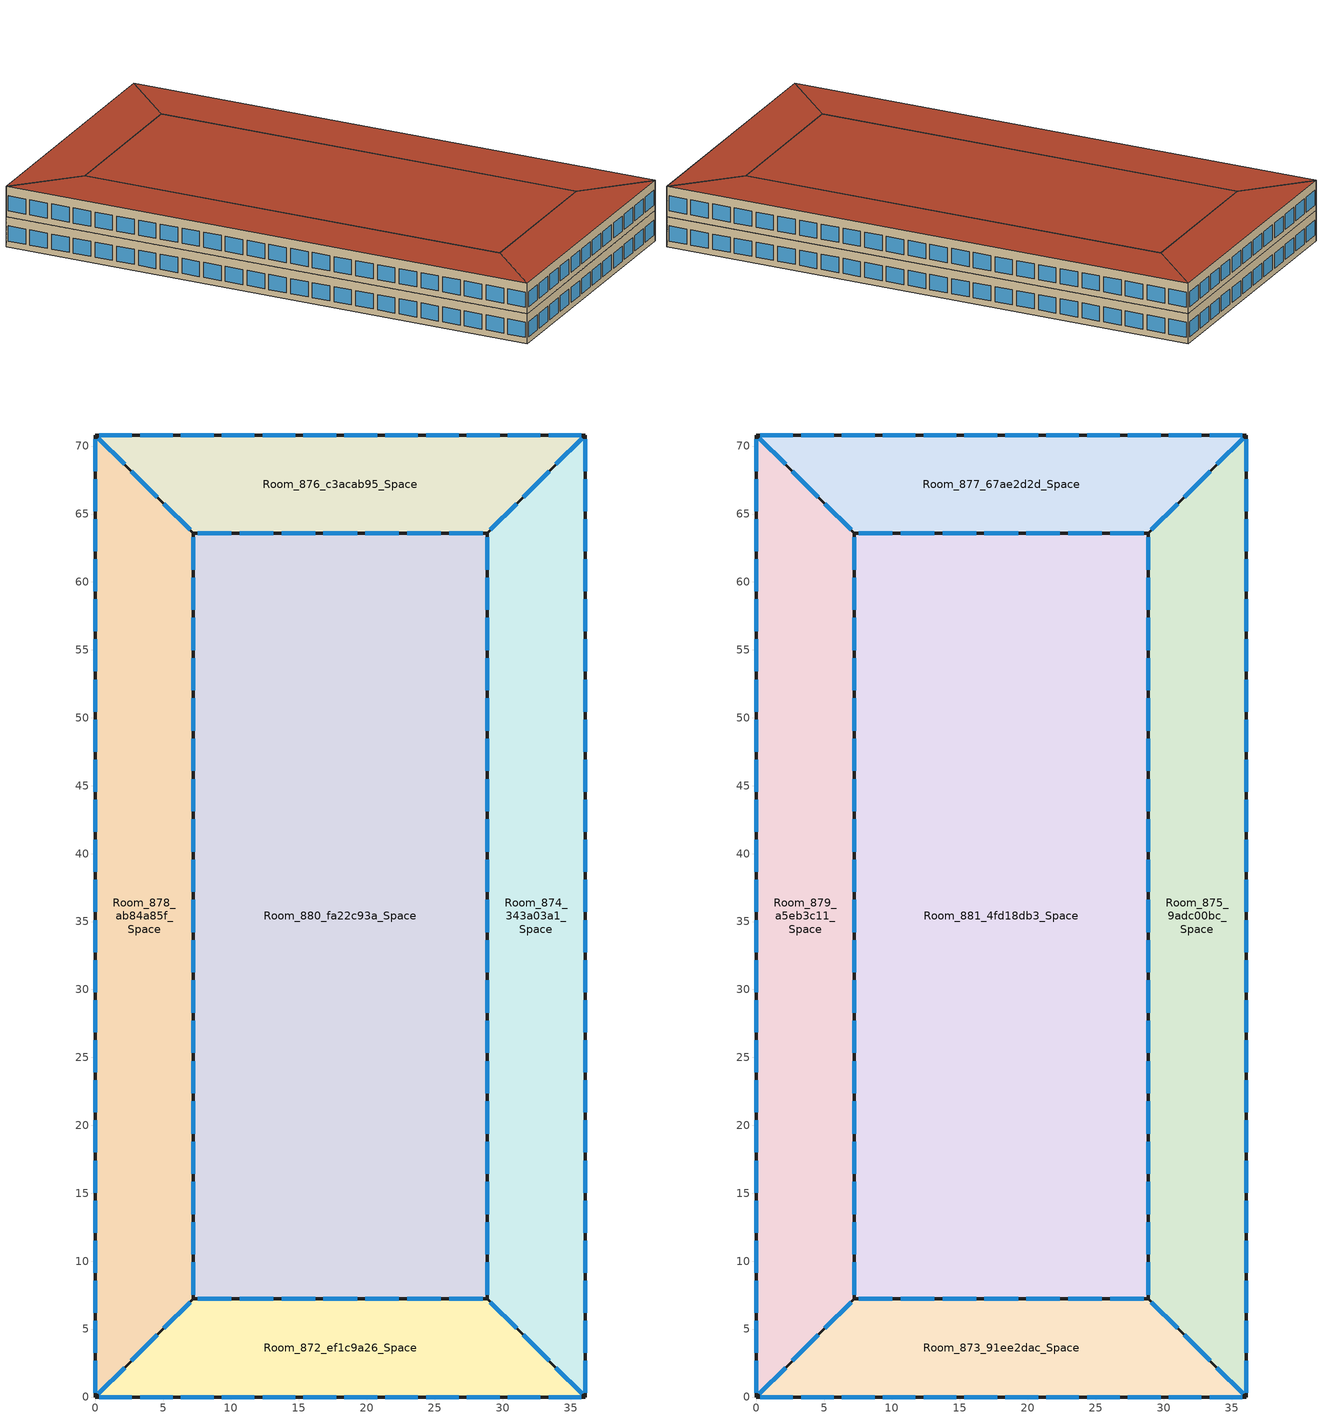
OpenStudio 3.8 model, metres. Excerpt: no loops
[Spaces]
Room_872_ef1c9a26_Space
 floor ground: 28.85,7.23 36.09,0 0,0 7.23,7.23 z0
 wall outside: 28.85,7.23 7.23,7.23 0,0 36.09,0 28.85,7.23 z0:4
 window: 28.54,7.23 26.07,7.23 / 25.46,7.23 22.98,7.23 / 22.37,7.23 19.9,7.23 / 19.28,7.23 16.81,7.23 / 16.19,7.23 13.72,7.23 / 13.1,7.23 10.63,7.23 / 10.01,7.23 7.54,7.23 / 6.99,6.99 5.06,5.06 / 4.58,4.58 2.65,2.65 / 2.17,2.17 0.24,0.24 / 35.84,0.24 33.92,2.17 / 33.43,2.65 31.5,4.58 / 31.02,5.06 29.09,6.99 / 0.3,0 2.71,0 / 3.31,0 5.71,0 / 6.31,0 8.72,0 / 9.32,0 11.73,0 / 12.33,0 14.73,0 / 15.34,0 17.74,0 / 18.34,0 20.75,0 / 21.35,0 23.76,0 / 24.36,0 26.76,0 / 27.36,0 29.77,0 / 30.37,0 32.78,0 / 33.38,0 35.78,0 z0.8:2.8
 roof outside: 0,0 36.09,0 28.85,7.23 7.23,7.23 z4
Room_874_343a03a1_Space
 floor ground: 36.09,70.82 36.09,0 28.85,7.23 28.85,63.58 z0
 wall outside: 28.85,7.23 36.09,0 36.09,70.82 28.85,63.58 28.85,7.23 z0:4
 window: 29.09,6.99 31.02,5.06 / 31.5,4.58 33.43,2.65 / 33.92,2.17 35.84,0.24 / 28.85,63.29 28.85,60.91 / 28.85,60.32 28.85,57.95 / 28.85,57.36 28.85,54.98 / 28.85,54.39 28.85,52.02 / 28.85,51.42 28.85,49.05 / 28.85,48.46 28.85,46.09 / 28.85,45.49 28.85,43.12 / 28.85,42.53 28.85,40.15 / 28.85,39.56 28.85,37.19 / 28.85,36.59 28.85,34.22 / 28.85,33.63 28.85,31.26 / 28.85,30.66 28.85,28.29 / 28.85,27.7 28.85,25.32 / 28.85,24.73 28.85,22.36 / 28.85,21.77 28.85,19.39 / 28.85,18.8 28.85,16.43 / 28.85,15.83 28.85,13.46 / 28.85,12.87 28.85,10.49 / 28.85,9.9 28.85,7.53 / 35.84,70.58 33.92,68.65 / 33.43,68.16 31.5,66.24 / 31.02,65.75 29.09,63.83 / 36.09,0.3 36.09,2.66 / 36.09,3.25 36.09,5.61 / 36.09,6.2 36.09,8.56 / 36.09,9.15 36.09,11.51 / 36.09,12.1 36.09,14.46 / 36.09,15.05 36.09,17.41 / 36.09,18 36.09,20.36 / 36.09,20.95 36.09,23.31 / 36.09,23.9 36.09,26.26 / 36.09,26.85 36.09,29.21 / 36.09,29.8 36.09,32.16 / 36.09,32.75 36.09,35.11 / 36.09,35.7 36.09,38.06 / 36.09,38.65 36.09,41.01 / 36.09,41.6 36.09,43.97 / 36.09,44.56 36.09,46.92 / 36.09,47.51 36.09,49.87 / 36.09,50.46 36.09,52.82 / 36.09,53.41 36.09,55.77 / 36.09,56.36 36.09,58.72 / 36.09,59.31 36.09,61.67 / 36.09,62.26 36.09,64.62 / 36.09,65.21 36.09,67.57 / 36.09,68.16 36.09,70.52 z0.8:2.8
 roof outside: 28.85,63.58 28.85,7.23 36.09,0 36.09,70.82 z4
Room_876_c3acab95_Space
 floor ground: 36.09,70.82 28.85,63.58 7.23,63.58 0,70.82 z0
 wall outside: 28.85,63.58 36.09,70.82 0,70.82 7.23,63.58 28.85,63.58 z0:4
 window: 29.09,63.83 31.02,65.75 / 31.5,66.24 33.43,68.16 / 33.92,68.65 35.84,70.58 / 7.54,63.58 10.01,63.58 / 10.63,63.58 13.1,63.58 / 13.72,63.58 16.19,63.58 / 16.81,63.58 19.28,63.58 / 19.9,63.58 22.37,63.58 / 22.98,63.58 25.46,63.58 / 26.07,63.58 28.54,63.58 / 0.24,70.58 2.17,68.65 / 2.65,68.16 4.58,66.24 / 5.06,65.75 6.99,63.83 / 35.78,70.82 33.38,70.82 / 32.78,70.82 30.37,70.82 / 29.77,70.82 27.36,70.82 / 26.76,70.82 24.36,70.82 / 23.76,70.82 21.35,70.82 / 20.75,70.82 18.34,70.82 / 17.74,70.82 15.34,70.82 / 14.73,70.82 12.33,70.82 / 11.73,70.82 9.32,70.82 / 8.72,70.82 6.31,70.82 / 5.71,70.82 3.31,70.82 / 2.71,70.82 0.3,70.82 z0.8:2.8
 roof outside: 0,70.82 7.23,63.58 28.85,63.58 36.09,70.82 z4
Room_878_ab84a85f_Space
 floor ground: 0,70.82 7.23,63.58 7.23,7.23 0,0 z0
 wall outside: 7.23,63.58 0,70.82 0,0 7.23,7.23 7.23,63.58 z0:4
 window: 6.99,63.83 5.06,65.75 / 4.58,66.24 2.65,68.16 / 2.17,68.65 0.24,70.58 / 0.24,0.24 2.17,2.17 / 2.65,2.65 4.58,4.58 / 5.06,5.06 6.99,6.99 / 7.23,7.53 7.23,9.9 / 7.23,10.49 7.23,12.87 / 7.23,13.46 7.23,15.83 / 7.23,16.43 7.23,18.8 / 7.23,19.39 7.23,21.77 / 7.23,22.36 7.23,24.73 / 7.23,25.32 7.23,27.7 / 7.23,28.29 7.23,30.66 / 7.23,31.26 7.23,33.63 / 7.23,34.22 7.23,36.59 / 7.23,37.19 7.23,39.56 / 7.23,40.15 7.23,42.53 / 7.23,43.12 7.23,45.49 / 7.23,46.09 7.23,48.46 / 7.23,49.05 7.23,51.42 / 7.23,52.02 7.23,54.39 / 7.23,54.98 7.23,57.36 / 7.23,57.95 7.23,60.32 / 7.23,60.91 7.23,63.29 / 0,70.52 0,68.16 / 0,67.57 0,65.21 / 0,64.62 0,62.26 / 0,61.67 0,59.31 / 0,58.72 0,56.36 / 0,55.77 0,53.41 / 0,52.82 0,50.46 / 0,49.87 0,47.51 / 0,46.92 0,44.56 / 0,43.97 0,41.6 / 0,41.01 0,38.65 / 0,38.06 0,35.7 / 0,35.11 0,32.75 / 0,32.16 0,29.8 / 0,29.21 0,26.85 / 0,26.26 0,23.9 / 0,23.31 0,20.95 / 0,20.36 0,18 / 0,17.41 0,15.05 / 0,14.46 0,12.1 / 0,11.51 0,9.15 / 0,8.56 0,6.2 / 0,5.61 0,3.25 / 0,2.66 0,0.3 z0.8:2.8
 roof outside: 0,70.82 0,0 7.23,7.23 7.23,63.58 z4
Room_880_fa22c93a_Space
 floor ground: 28.85,63.58 28.85,7.23 7.23,7.23 7.23,63.58 z0
 wall outside: 7.23,63.58 7.23,7.23 28.85,7.23 28.85,63.58 7.23,63.58 z0:4
 window: 7.23,63.29 7.23,60.91 / 7.23,60.32 7.23,57.95 / 7.23,57.36 7.23,54.98 / 7.23,54.39 7.23,52.02 / 7.23,51.42 7.23,49.05 / 7.23,48.46 7.23,46.09 / 7.23,45.49 7.23,43.12 / 7.23,42.53 7.23,40.15 / 7.23,39.56 7.23,37.19 / 7.23,36.59 7.23,34.22 / 7.23,33.63 7.23,31.26 / 7.23,30.66 7.23,28.29 / 7.23,27.7 7.23,25.32 / 7.23,24.73 7.23,22.36 / 7.23,21.77 7.23,19.39 / 7.23,18.8 7.23,16.43 / 7.23,15.83 7.23,13.46 / 7.23,12.87 7.23,10.49 / 7.23,9.9 7.23,7.53 / 28.54,63.58 26.07,63.58 / 25.46,63.58 22.98,63.58 / 22.37,63.58 19.9,63.58 / 19.28,63.58 16.81,63.58 / 16.19,63.58 13.72,63.58 / 13.1,63.58 10.63,63.58 / 10.01,63.58 7.54,63.58 / 28.85,7.53 28.85,9.9 / 28.85,10.49 28.85,12.87 / 28.85,13.46 28.85,15.83 / 28.85,16.43 28.85,18.8 / 28.85,19.39 28.85,21.77 / 28.85,22.36 28.85,24.73 / 28.85,25.32 28.85,27.7 / 28.85,28.29 28.85,30.66 / 28.85,31.26 28.85,33.63 / 28.85,34.22 28.85,36.59 / 28.85,37.19 28.85,39.56 / 28.85,40.15 28.85,42.53 / 28.85,43.12 28.85,45.49 / 28.85,46.09 28.85,48.46 / 28.85,49.05 28.85,51.42 / 28.85,52.02 28.85,54.39 / 28.85,54.98 28.85,57.36 / 28.85,57.95 28.85,60.32 / 28.85,60.91 28.85,63.29 / 7.54,7.23 10.01,7.23 / 10.63,7.23 13.1,7.23 / 13.72,7.23 16.19,7.23 / 16.81,7.23 19.28,7.23 / 19.9,7.23 22.37,7.23 / 22.98,7.23 25.46,7.23 / 26.07,7.23 28.54,7.23 z0.8:2.8
 roof outside: 7.23,63.58 7.23,7.23 28.85,7.23 28.85,63.58 z4
Room_873_91ee2dac_Space
 floor outside: 28.85,7.23 36.09,0 0,0 7.23,7.23 z4
 wall outside: 28.85,7.23 7.23,7.23 0,0 36.09,0 28.85,7.23 z4:8
 window: 28.54,7.23 26.07,7.23 / 25.46,7.23 22.98,7.23 / 22.37,7.23 19.9,7.23 / 19.28,7.23 16.81,7.23 / 16.19,7.23 13.72,7.23 / 13.1,7.23 10.63,7.23 / 10.01,7.23 7.54,7.23 / 6.99,6.99 5.06,5.06 / 4.58,4.58 2.65,2.65 / 2.17,2.17 0.24,0.24 / 35.84,0.24 33.92,2.17 / 33.43,2.65 31.5,4.58 / 31.02,5.06 29.09,6.99 / 0.3,0 2.71,0 / 3.31,0 5.71,0 / 6.31,0 8.72,0 / 9.32,0 11.73,0 / 12.33,0 14.73,0 / 15.34,0 17.74,0 / 18.34,0 20.75,0 / 21.35,0 23.76,0 / 24.36,0 26.76,0 / 27.36,0 29.77,0 / 30.37,0 32.78,0 / 33.38,0 35.78,0 z4.8:6.8
 roof outside: 0,0 36.09,0 28.85,7.23 7.23,7.23 z8
Room_875_9adc00bc_Space
 floor outside: 36.09,70.82 36.09,0 28.85,7.23 28.85,63.58 z4
 wall outside: 28.85,7.23 36.09,0 36.09,70.82 28.85,63.58 28.85,7.23 z4:8
 window: 29.09,6.99 31.02,5.06 / 31.5,4.58 33.43,2.65 / 33.92,2.17 35.84,0.24 / 28.85,63.29 28.85,60.91 / 28.85,60.32 28.85,57.95 / 28.85,57.36 28.85,54.98 / 28.85,54.39 28.85,52.02 / 28.85,51.42 28.85,49.05 / 28.85,48.46 28.85,46.09 / 28.85,45.49 28.85,43.12 / 28.85,42.53 28.85,40.15 / 28.85,39.56 28.85,37.19 / 28.85,36.59 28.85,34.22 / 28.85,33.63 28.85,31.26 / 28.85,30.66 28.85,28.29 / 28.85,27.7 28.85,25.32 / 28.85,24.73 28.85,22.36 / 28.85,21.77 28.85,19.39 / 28.85,18.8 28.85,16.43 / 28.85,15.83 28.85,13.46 / 28.85,12.87 28.85,10.49 / 28.85,9.9 28.85,7.53 / 35.84,70.58 33.92,68.65 / 33.43,68.16 31.5,66.24 / 31.02,65.75 29.09,63.83 / 36.09,0.3 36.09,2.66 / 36.09,3.25 36.09,5.61 / 36.09,6.2 36.09,8.56 / 36.09,9.15 36.09,11.51 / 36.09,12.1 36.09,14.46 / 36.09,15.05 36.09,17.41 / 36.09,18 36.09,20.36 / 36.09,20.95 36.09,23.31 / 36.09,23.9 36.09,26.26 / 36.09,26.85 36.09,29.21 / 36.09,29.8 36.09,32.16 / 36.09,32.75 36.09,35.11 / 36.09,35.7 36.09,38.06 / 36.09,38.65 36.09,41.01 / 36.09,41.6 36.09,43.97 / 36.09,44.56 36.09,46.92 / 36.09,47.51 36.09,49.87 / 36.09,50.46 36.09,52.82 / 36.09,53.41 36.09,55.77 / 36.09,56.36 36.09,58.72 / 36.09,59.31 36.09,61.67 / 36.09,62.26 36.09,64.62 / 36.09,65.21 36.09,67.57 / 36.09,68.16 36.09,70.52 z4.8:6.8
 roof outside: 28.85,63.58 28.85,7.23 36.09,0 36.09,70.82 z8
Room_877_67ae2d2d_Space
 floor outside: 36.09,70.82 28.85,63.58 7.23,63.58 0,70.82 z4
 wall outside: 28.85,63.58 36.09,70.82 0,70.82 7.23,63.58 28.85,63.58 z4:8
 window: 29.09,63.83 31.02,65.75 / 31.5,66.24 33.43,68.16 / 33.92,68.65 35.84,70.58 / 7.54,63.58 10.01,63.58 / 10.63,63.58 13.1,63.58 / 13.72,63.58 16.19,63.58 / 16.81,63.58 19.28,63.58 / 19.9,63.58 22.37,63.58 / 22.98,63.58 25.46,63.58 / 26.07,63.58 28.54,63.58 / 0.24,70.58 2.17,68.65 / 2.65,68.16 4.58,66.24 / 5.06,65.75 6.99,63.83 / 35.78,70.82 33.38,70.82 / 32.78,70.82 30.37,70.82 / 29.77,70.82 27.36,70.82 / 26.76,70.82 24.36,70.82 / 23.76,70.82 21.35,70.82 / 20.75,70.82 18.34,70.82 / 17.74,70.82 15.34,70.82 / 14.73,70.82 12.33,70.82 / 11.73,70.82 9.32,70.82 / 8.72,70.82 6.31,70.82 / 5.71,70.82 3.31,70.82 / 2.71,70.82 0.3,70.82 z4.8:6.8
 roof outside: 0,70.82 7.23,63.58 28.85,63.58 36.09,70.82 z8
Room_879_a5eb3c11_Space
 floor outside: 0,70.82 7.23,63.58 7.23,7.23 0,0 z4
 wall outside: 7.23,63.58 0,70.82 0,0 7.23,7.23 7.23,63.58 z4:8
 window: 6.99,63.83 5.06,65.75 / 4.58,66.24 2.65,68.16 / 2.17,68.65 0.24,70.58 / 0.24,0.24 2.17,2.17 / 2.65,2.65 4.58,4.58 / 5.06,5.06 6.99,6.99 / 7.23,7.53 7.23,9.9 / 7.23,10.49 7.23,12.87 / 7.23,13.46 7.23,15.83 / 7.23,16.43 7.23,18.8 / 7.23,19.39 7.23,21.77 / 7.23,22.36 7.23,24.73 / 7.23,25.32 7.23,27.7 / 7.23,28.29 7.23,30.66 / 7.23,31.26 7.23,33.63 / 7.23,34.22 7.23,36.59 / 7.23,37.19 7.23,39.56 / 7.23,40.15 7.23,42.53 / 7.23,43.12 7.23,45.49 / 7.23,46.09 7.23,48.46 / 7.23,49.05 7.23,51.42 / 7.23,52.02 7.23,54.39 / 7.23,54.98 7.23,57.36 / 7.23,57.95 7.23,60.32 / 7.23,60.91 7.23,63.29 / 0,70.52 0,68.16 / 0,67.57 0,65.21 / 0,64.62 0,62.26 / 0,61.67 0,59.31 / 0,58.72 0,56.36 / 0,55.77 0,53.41 / 0,52.82 0,50.46 / 0,49.87 0,47.51 / 0,46.92 0,44.56 / 0,43.97 0,41.6 / 0,41.01 0,38.65 / 0,38.06 0,35.7 / 0,35.11 0,32.75 / 0,32.16 0,29.8 / 0,29.21 0,26.85 / 0,26.26 0,23.9 / 0,23.31 0,20.95 / 0,20.36 0,18 / 0,17.41 0,15.05 / 0,14.46 0,12.1 / 0,11.51 0,9.15 / 0,8.56 0,6.2 / 0,5.61 0,3.25 / 0,2.66 0,0.3 z4.8:6.8
 roof outside: 0,70.82 0,0 7.23,7.23 7.23,63.58 z8
Room_881_4fd18db3_Space
 floor outside: 28.85,63.58 28.85,7.23 7.23,7.23 7.23,63.58 z4
 wall outside: 7.23,63.58 7.23,7.23 28.85,7.23 28.85,63.58 7.23,63.58 z4:8
 window: 7.23,63.29 7.23,60.91 / 7.23,60.32 7.23,57.95 / 7.23,57.36 7.23,54.98 / 7.23,54.39 7.23,52.02 / 7.23,51.42 7.23,49.05 / 7.23,48.46 7.23,46.09 / 7.23,45.49 7.23,43.12 / 7.23,42.53 7.23,40.15 / 7.23,39.56 7.23,37.19 / 7.23,36.59 7.23,34.22 / 7.23,33.63 7.23,31.26 / 7.23,30.66 7.23,28.29 / 7.23,27.7 7.23,25.32 / 7.23,24.73 7.23,22.36 / 7.23,21.77 7.23,19.39 / 7.23,18.8 7.23,16.43 / 7.23,15.83 7.23,13.46 / 7.23,12.87 7.23,10.49 / 7.23,9.9 7.23,7.53 / 28.54,63.58 26.07,63.58 / 25.46,63.58 22.98,63.58 / 22.37,63.58 19.9,63.58 / 19.28,63.58 16.81,63.58 / 16.19,63.58 13.72,63.58 / 13.1,63.58 10.63,63.58 / 10.01,63.58 7.54,63.58 / 28.85,7.53 28.85,9.9 / 28.85,10.49 28.85,12.87 / 28.85,13.46 28.85,15.83 / 28.85,16.43 28.85,18.8 / 28.85,19.39 28.85,21.77 / 28.85,22.36 28.85,24.73 / 28.85,25.32 28.85,27.7 / 28.85,28.29 28.85,30.66 / 28.85,31.26 28.85,33.63 / 28.85,34.22 28.85,36.59 / 28.85,37.19 28.85,39.56 / 28.85,40.15 28.85,42.53 / 28.85,43.12 28.85,45.49 / 28.85,46.09 28.85,48.46 / 28.85,49.05 28.85,51.42 / 28.85,52.02 28.85,54.39 / 28.85,54.98 28.85,57.36 / 28.85,57.95 28.85,60.32 / 28.85,60.91 28.85,63.29 / 7.54,7.23 10.01,7.23 / 10.63,7.23 13.1,7.23 / 13.72,7.23 16.19,7.23 / 16.81,7.23 19.28,7.23 / 19.9,7.23 22.37,7.23 / 22.98,7.23 25.46,7.23 / 26.07,7.23 28.54,7.23 z4.8:6.8
 roof outside: 7.23,63.58 7.23,7.23 28.85,7.23 28.85,63.58 z8
[Building]
475_avenue Michel-Jasmin (DVL)_325321_Y_1958_low: North Axis {deg}=0; Default Construction Set=Office_ 1945 1980_6A 1; Standards Building Type=MediumOffice
[Site]
Montreal Int'l: Latitude {deg}=45.47; Longitude {deg}=-73.75; Time Zone {hr}=-5; Elevation {m}=36; Terrain=City
[Site:WaterMainsTemperature]
Calculation Method=CorrelationFromWeatherFile
[ClimateZones]
Climate Zone Institution Name 1=ASHRAE; Climate Zone Document Name 1=ANSI/ASHRAE Standard 169; Climate Zone Document Year 1=2006; Climate Zone Value 1=6A; Climate Zone Institution Name 2=CEC; Climate Zone Document Name 2=California Climate Zone Descriptions; Climate Zone Document Year 2=1995
[SizingPeriod:DesignDay] Barometric Pressure {Pa}=100893; Rain Indicator=No; Snow Indicator=No; Day of Month=21; Daylight Saving Time Indicator=No; Dry-Bulb Temperature Range Modifier Type=DefaultMultipliers
Name | Maximum Dry-Bulb Temperature {C} | Daily Dry-Bulb Temperature Range {deltaC} | Wind Speed {m/s} | Wind Direction {deg} | Sky Clearness | Month | Day Type | Humidity Condition Type | Wetbulb or DewPoint at Maximum Dry-Bulb {C} | Solar Model Indicator | ASHRAE Clear Sky Optical Depth for Beam Irradiance | ASHRAE Clear Sky Optical Depth for Diffuse Irradiance | Enthalpy at Maximum Dry-Bulb {J/kg}
Montreal Int'l Ann Htg 99.6% Condns DB | -23.7 | 0 | 3.9 | 260 | 0 | 1 | WinterDesignDay | Wetbulb | -23.7 | ASHRAEClearSky
Montreal Int'l Ann Hum_n 99.6% Condns DP=>MCDB | -23 | 0 | 3.9 | 260 | 0 | 1 | WinterDesignDay | Dewpoint | -30.5 | ASHRAEClearSky
Montreal Int'l Ann Htg Wind 99.6% Condns WS=>MCDB | -5.3 | 0 | 12.9 | 260 | 0 | 1 | WinterDesignDay | Wetbulb | -5.3 | ASHRAEClearSky
Montreal Int'l Ann Clg .4% Condns DB=>MWB | 30 | 9.3 | 4.9 | 220 |  | 7 | SummerDesignDay | Wetbulb | 22.1 | ASHRAETau | 0.465 | 1.966
Montreal Int'l Ann Clg .4% Condns WB=>MDB | 28.1 | 9.3 | 4.9 | 220 |  | 7 | SummerDesignDay | Wetbulb | 23.2 | ASHRAETau | 0.465 | 1.966
Montreal Int'l Ann Clg .4% Condns DP=>MDB | 26 | 9.3 | 4.9 | 220 |  | 7 | SummerDesignDay | Dewpoint | 21.6 | ASHRAETau | 0.465 | 1.966
Montreal Int'l Ann Clg .4% Condns Enth=>MDB | 28.1 | 9.3 | 4.9 | 220 |  | 7 | SummerDesignDay | Enthalpy | 23 | ASHRAETau | 0.465 | 1.966 | 69300
[Material:NoMass] Thermal Absorptance=0.9
Name | Roughness | Thermal Resistance {m2-K/W} | Solar Absorptance | Visible Absorptance
AQNC2024NMair less15 mm | MediumRough | 0.16 | 0.7 | 0.7
CP02 CARPET PAD | Smooth | 0.1 | 0.8 | 0.8
[Material]
Name | Roughness | Thickness {m} | Conductivity {W/m-K} | Density {kg/m3} | Specific Heat {J/kg-K} | Thermal Absorptance | Solar Absorptance | Visible Absorptance
G05 25mm wood | MediumSmooth | 0.0254 | 0.15 | 608 | 1630 | 0.9 | 0.5 | 0.5
AQNC2024standard concrete | MediumRough | 0.2 | 2.5 | 2400 | 840 | 0.7 | 0.7 | 0.7
AQNC2024concrete blocks | MediumRough | 0.2 | 1.1 | 800 | 920 | 0.7 | 0.7 | 0.7
AQNC2024low density mineral wool batt | MediumRough | 0.05 | 0.0362 | 15 | 800 | 0.7 | 0.7 | 0.7
AQNC2024gypsum board | MediumRough | 0.1 | 0.159 | 800 | 1090 | 0.7 | 0.7 | 0.7
AQNC2024built-up roofing 1 | MediumRough | 0.1 | 0.162 | 1121 | 1470 | 0.7 | 0.7 | 0.7
AQNC2024expanded polystyrene type I 15 cm 1 | MediumRough | 0.15 | 0.0385 | 15 | 1500 | 0.7 | 0.7 | 0.7
F16 Acoustic tile | MediumSmooth | 0.0191 | 0.06 | 368 | 590 | 0.9 | 0.3 | 0.3
M11 100mm lightweight concrete | MediumRough | 0.1016 | 0.53 | 1280 | 840 | 0.9 | 0.5 | 0.5
G01a 19mm gypsum board | MediumSmooth | 0.019 | 0.16 | 800 | 1090 | 0.9 | 0.4 | 0.4
MAT-CC05 4 HW CONCRETE | Rough | 0.1016 | 1.311 | 2240 | 836.8 | 0.9 | 0.85 | 0.85
I01 25mm insulation board | MediumRough | 0.0254 | 0.03 | 43 | 1210 | 0.9 | 0.6 | 0.6
F08 Metal surface 3; F08 Metal surface 5 | Smooth | 0.0008 | 45.28 | 7824 | 500 | 0.9 | 0.7 | 0.7
[WindowMaterial:SimpleGlazingSystem]
Simple glazing: U-Factor {W/m2-K}=5; Solar Heat Gain Coefficient=0.8
[WindowMaterial:Glazing]
Clear 3mm: Optical Data Type=SpectralAverage; Thickness {m}=0.003; Solar Transmittance at Normal Incidence=0.837; Front Side Solar Reflectance at Normal Incidence=0.075; Back Side Solar Reflectance at Normal Incidence=0; Visible Transmittance at Normal Incidence=0.898; Front Side Visible Reflectance at Normal Incidence=0.081; Back Side Visible Reflectance at Normal Incidence=0; Infrared Transmittance at Normal Incidence=0; Front Side Infrared Hemispherical Emissivity=0.84; Back Side Infrared Hemispherical Emissivity=0.84; Conductivity {W/m-K}=0.9; Dirt Correction Factor for Solar and Visible Transmittance=1; Solar Diffusing=No
[Construction]
Interior Partition; Interior Door; Interior Partition 1: G05 25mm wood
AQ_Office_2024_Office  ground 1945 1980 6A: AQNC2024standard concrete, AQNC2024NMair less15 mm
AQ_Office_2024_Office  Wall 1945 1980 6A: AQNC2024concrete blocks, AQNC2024low density mineral wool batt, AQNC2024gypsum board
AQ_Office_2024_Office  roof 1945 1980 6A: AQNC2024built-up roofing 1, AQNC2024expanded polystyrene type I 15 cm 1
Interior Floor: F16 Acoustic tile, F05 Ceiling air space resistance, M11 100mm lightweight concrete
Interior Wall: G01a 19mm gypsum board, F04 Wall air space resistance, G01a 19mm gypsum board
Interior Ceiling: M11 100mm lightweight concrete, F05 Ceiling air space resistance, F16 Acoustic tile
ExtSlabCarpet 4in ClimateZone 1-8: MAT-CC05 4 HW CONCRETE, CP02 CARPET PAD
Single Glazing 5: Simple glazing
Interior Window: Clear 3mm
Exterior Door 2: F08 Metal surface 3, I01 25mm insulation board
Exterior Door 4: F08 Metal surface 5, I01 25mm insulation board
[Material:AirGap]
Name | Thermal Resistance {m2-K/W}
F05 Ceiling air space resistance | 0.18
F04 Wall air space resistance | 0.15
[DefaultConstructionSet] Interior Partition Construction=Interior Partition; Adiabatic Surface Construction=Interior Partition 1
Name | Default Exterior Surface Constructions | Default Interior Surface Constructions | Default Ground Contact Surface Constructions | Default Exterior SubSurface Constructions | Default Interior SubSurface Constructions
Office_ 1945 1980_6A | Default Surface Constructions 36 | Default Surface Constructions 37 | Default Surface Constructions 38 | Default Sub Surface Constructions 28 | Default Sub Surface Constructions 30
Office_ 1945 1980_6A 1 | Default Surface Constructions 32 | Default Surface Constructions 34 | Default Surface Constructions 35 | Default Sub Surface Constructions 25 | Default Sub Surface Constructions 27
[DefaultSubSurfaceConstructions]
Name | Fixed Window Construction | Operable Window Construction | Door Construction | Tubular Daylight Dome Construction | Tubular Daylight Diffuser Construction
Default Sub Surface Constructions 28 | Single Glazing 5 | Single Glazing 5 | Exterior Door 2 | Interior Window | Interior Window
Default Sub Surface Constructions 30; Default Sub Surface Constructions 27 | Interior Window | Interior Window | Interior Door
Default Sub Surface Constructions 25 | Single Glazing 5 | Single Glazing 5 | Exterior Door 4 | Interior Window | Interior Window
[DefaultSurfaceConstructions]
Name | Floor Construction | Wall Construction | Roof Ceiling Construction
Default Surface Constructions 36; Default Surface Constructions 32 | AQ_Office_2024_Office  ground 1945 1980 6A | AQ_Office_2024_Office  Wall 1945 1980 6A | AQ_Office_2024_Office  roof 1945 1980 6A
Default Surface Constructions 37; Default Surface Constructions 34 | Interior Floor | Interior Wall | Interior Ceiling
Default Surface Constructions 38; Default Surface Constructions 35 | ExtSlabCarpet 4in ClimateZone 1-8 | ExtSlabCarpet 4in ClimateZone 1-8 | ExtSlabCarpet 4in ClimateZone 1-8
[SpaceType]
MediumOffice Building: Default Construction Set=Office_ 1945 1980_6A; Design Specification Outdoor Air Object=MediumOffice Building_Ventilation
[People:Definition]
MediumOffice Building_People: Number of People Calculation Method=People/Area; People per Space Floor Area {person/m2}=0.0711847; Fraction Radiant=0.3; Sensible Heat Fraction=Autocalculate
[People]
MediumOffice Building_People: People Definition=MediumOffice Building_People; Space or SpaceType=MediumOffice Building; Number of People Schedule=NECB-A-Occupancy; Activity Level Schedule=MediumOffice Building_People_Act Schedule; Multiplier=1
[Lights:Definition]
MediumOffice Building_Lighting: Design Level Calculation Method=Watts/Area; Watts per Space Floor Area {W/m2}=6.68315; Fraction Radiant=0.7; Fraction Visible=0.2; Return Air Fraction=0
[Lights]
MediumOffice Building_Lighting: Lights Definition=MediumOffice Building_Lighting; Space or SpaceType=MediumOffice Building; Schedule=NECB-A-Lighting; Fraction Replaceable=1
[ElectricEquipment:Definition]
MediumOffice Building_Electric Equipment: Design Level Calculation Method=Watts/Area; Watts per Space Floor Area {W/m2}=7.54366; Fraction Latent=0; Fraction Radiant=0.5; Fraction Lost=0
[ElectricEquipment]
MediumOffice Building_Electric Equipment: Electric Equipment Definition=MediumOffice Building_Electric Equipment; Space or SpaceType=MediumOffice Building; Schedule=NECB-A-Electric-Equipment 1
[SpaceInfiltration:DesignFlowRate]
MediumOffice Building_Infiltration: Space or SpaceType=MediumOffice Building; Schedule=MediumOffice Building_Infiltration Schedule; Design Flow Rate Calculation Method=Flow/ExteriorArea; Flow per Exterior Surface Area {m3/s-m2}=0.000226568; Constant Term Coefficient=1; Temperature Term Coefficient=0; Velocity Term Coefficient=0
[DesignSpecification:OutdoorAir]
MediumOffice Building_Ventilation: Outdoor Air Flow per Person {m3/s-person}=0.00175762; Outdoor Air Flow per Floor Area {m3/s-m2}=0.000336663; Outdoor Air Flow Rate {m3/s}=0; Outdoor Air Flow Air Changes per Hour {1/hr}=0
[Space] Space Type=MediumOffice Building
Name | Building Story | Thermal Zone
Room_872_ef1c9a26_Space | Floor1 | Room_872_ef1c9a26
Room_873_91ee2dac_Space | Floor2 | Room_873_91ee2dac
Room_874_343a03a1_Space | Floor1 | Room_874_343a03a1
Room_875_9adc00bc_Space | Floor2 | Room_875_9adc00bc
Room_876_c3acab95_Space | Floor1 | Room_876_c3acab95
Room_877_67ae2d2d_Space | Floor2 | Room_877_67ae2d2d
Room_878_ab84a85f_Space | Floor1 | Room_878_ab84a85f
Room_879_a5eb3c11_Space | Floor2 | Room_879_a5eb3c11
Room_880_fa22c93a_Space | Floor1 | Room_880_fa22c93a
Room_881_4fd18db3_Space | Floor2 | Room_881_4fd18db3
[ThermalZone] Ceiling Height {m}=4; Use Ideal Air Loads=No
Name | Volume {m3} | Thermostat
Room_872_ef1c9a26 | 834.695 | MediumOffice Building_Setpoint
Room_873_91ee2dac | 834.695 | MediumOffice Building_Setpoint 1
Room_874_343a03a1 | 1839.44 | MediumOffice Building_Setpoint 2
Room_875_9adc00bc | 1839.44 | MediumOffice Building_Setpoint 3
Room_876_c3acab95 | 834.695 | MediumOffice Building_Setpoint 4
Room_877_67ae2d2d | 834.695 | MediumOffice Building_Setpoint 5
Room_878_ab84a85f | 1839.44 | MediumOffice Building_Setpoint 6
Room_879_a5eb3c11 | 1839.44 | MediumOffice Building_Setpoint 7
Room_880_fa22c93a | 4873.42 | MediumOffice Building_Setpoint 8
Room_881_4fd18db3 | 4873.42 | MediumOffice Building_Setpoint 9
[BuildingStory]
Floor1; Floor2
[WaterUse:Equipment:Definition] Target Temperature Schedule=60.0C Hot Water; Sensible Fraction Schedule=0.2 Hot Water Sensible Fraction; Latent Fraction Schedule=0.05 Hot Water Latent Fraction
Name | Peak Flow Rate {m3/s}
MediumOffice Building_Service Hot Water..Room_872_ef1c9a26; MediumOffice Building_Service Hot Water..Room_873_91ee2dac; MediumOffice Building_Service Hot Water..Room_876_c3acab95; MediumOffice Building_Service Hot Water..Room_877_67ae2d2d | 2.24603e-06
MediumOffice Building_Service Hot Water..Room_874_343a03a1; MediumOffice Building_Service Hot Water..Room_875_9adc00bc; MediumOffice Building_Service Hot Water..Room_878_ab84a85f; MediumOffice Building_Service Hot Water..Room_879_a5eb3c11 | 4.94965e-06
MediumOffice Building_Service Hot Water..Room_880_fa22c93a; MediumOffice Building_Service Hot Water..Room_881_4fd18db3 | 1.31136e-05
[WaterUse:Equipment]
Name | Water Use Equipment Definition | Space
MediumOffice Building_Service Hot Water..Room_872_ef1c9a26 | MediumOffice Building_Service Hot Water..Room_872_ef1c9a26 | Room_872_ef1c9a26_Space
MediumOffice Building_Service Hot Water..Room_873_91ee2dac | MediumOffice Building_Service Hot Water..Room_873_91ee2dac | Room_873_91ee2dac_Space
MediumOffice Building_Service Hot Water..Room_874_343a03a1 | MediumOffice Building_Service Hot Water..Room_874_343a03a1 | Room_874_343a03a1_Space
MediumOffice Building_Service Hot Water..Room_875_9adc00bc | MediumOffice Building_Service Hot Water..Room_875_9adc00bc | Room_875_9adc00bc_Space
MediumOffice Building_Service Hot Water..Room_876_c3acab95 | MediumOffice Building_Service Hot Water..Room_876_c3acab95 | Room_876_c3acab95_Space
MediumOffice Building_Service Hot Water..Room_877_67ae2d2d | MediumOffice Building_Service Hot Water..Room_877_67ae2d2d | Room_877_67ae2d2d_Space
MediumOffice Building_Service Hot Water..Room_878_ab84a85f | MediumOffice Building_Service Hot Water..Room_878_ab84a85f | Room_878_ab84a85f_Space
MediumOffice Building_Service Hot Water..Room_879_a5eb3c11 | MediumOffice Building_Service Hot Water..Room_879_a5eb3c11 | Room_879_a5eb3c11_Space
MediumOffice Building_Service Hot Water..Room_880_fa22c93a | MediumOffice Building_Service Hot Water..Room_880_fa22c93a | Room_880_fa22c93a_Space
MediumOffice Building_Service Hot Water..Room_881_4fd18db3 | MediumOffice Building_Service Hot Water..Room_881_4fd18db3 | Room_881_4fd18db3_Space
[ThermostatSetpoint:DualSetpoint] Heating Setpoint Temperature Schedule=NECB-A-Thermostat Setpoint-Heating; Cooling Setpoint Temperature Schedule=NECB-A-Thermostat Setpoint-Cooling
MediumOffice Building_Setpoint; MediumOffice Building_Setpoint 1; MediumOffice Building_Setpoint 2; MediumOffice Building_Setpoint 3; MediumOffice Building_Setpoint 4; MediumOffice Building_Setpoint 5; MediumOffice Building_Setpoint 6; MediumOffice Building_Setpoint 7; MediumOffice Building_Setpoint 8; MediumOffice Building_Setpoint 9
[Schedule:Day]
MediumOffice Building_Infiltration Schedule_Sunday; MediumOffice Building_Infiltration Schedule_Hol 1: No, 24, 0, 1
MediumOffice Building_Infiltration Schedule_SmrDsn 1; Schedule Day 11: No, 6, 0, 1, 22, 0, 0.25, 24, 0, 1
MediumOffice Building_Infiltration Schedule_WntrDsn 1; Schedule Day 12: No, 6, 0, 1, 18, 0, 0.25, 24, 0, 1
MediumOffice Building_People_Act Schedule_Sunday; MediumOffice Building_People_Act Schedule_Hol 1; MediumOffice Building_People_Act Schedule_SmrDsn 1; MediumOffice Building_People_Act Schedule_WntrDsn 1: No, 24, 0, 120
Schedule Day 15: No, 24, 0, 60
Schedule Day 16; NECB-A-Electric-Equipment_Hol 2; Schedule Day 33; Schedule Day 34: No, 24, 0, 0.2
Schedule Day 17; NECB-A-Lighting_Hol 1; Schedule Day 39; Schedule Day 40: No, 24, 0, 0.05
NECB-A-Electric-Equipment_Default 1; Schedule Day 32: No, 7, 0, 0.2, 8, 0, 0.3, 9, 0, 0.8, 18, 0, 0.9, 19, 0, 0.5, 21, 0, 0.3, 24, 0, 0.2
NECB-A-Lighting_Default; Schedule Day 38: No, 7, 0, 0.05, 8, 0, 0.3, 9, 0, 0.8, 17, 0, 0.9, 18, 0, 0.8, 19, 0, 0.5, 21, 0, 0.3, 23, 0, 0.1, 24, 0, 0.05
NECB-A-Occupancy_Default; Schedule Day 23: No, 7, 0, 0, 8, 0, 0.1, 9, 0, 0.7, 12, 0, 0.9, 14, 0, 0.5, 17, 0, 0.9, 18, 0, 0.7, 19, 0, 0.3, 23, 0, 0.1, 24, 0, 0
NECB-A-Occupancy_Hol 1; Schedule Day 24; Schedule Day 25: No, 24, 0, 0
NECB-A-Thermostat Setpoint-Cooling_Default; Schedule Day 26: No, 6, 0, 35, 21, 0, 24, 24, 0, 35
NECB-A-Thermostat Setpoint-Cooling_Hol 1; Schedule Day 27; Schedule Day 28: No, 24, 0, 35
NECB-A-Thermostat Setpoint-Heating_Default; Schedule Day 41: No, 6, 0, 18, 7, 0, 20, 21, 0, 22, 24, 0, 18
NECB-A-Thermostat Setpoint-Heating_Hol 1; Schedule Day 42; Schedule Day 43: No, 24, 0, 18
[Schedule:Ruleset]
Name | Default Day Schedule | Summer Design Day Schedule | Winter Design Day Schedule | Holiday Schedule
MediumOffice Building_Infiltration Schedule | MediumOffice Building_Infiltration Schedule_Sunday | MediumOffice Building_Infiltration Schedule_SmrDsn 1 | MediumOffice Building_Infiltration Schedule_WntrDsn 1 | MediumOffice Building_Infiltration Schedule_Hol 1
MediumOffice Building_People_Act Schedule | MediumOffice Building_People_Act Schedule_Sunday | MediumOffice Building_People_Act Schedule_SmrDsn 1 | MediumOffice Building_People_Act Schedule_WntrDsn 1 | MediumOffice Building_People_Act Schedule_Hol 1
60.0C Hot Water | Schedule Day 15
0.2 Hot Water Sensible Fraction | Schedule Day 16
0.05 Hot Water Latent Fraction | Schedule Day 17
NECB-A-Electric-Equipment 1 | NECB-A-Electric-Equipment_Default 1 |  |  | NECB-A-Electric-Equipment_Hol 2
NECB-A-Lighting | NECB-A-Lighting_Default |  |  | NECB-A-Lighting_Hol 1
NECB-A-Occupancy | NECB-A-Occupancy_Default |  |  | NECB-A-Occupancy_Hol 1
NECB-A-Thermostat Setpoint-Cooling | NECB-A-Thermostat Setpoint-Cooling_Default |  |  | NECB-A-Thermostat Setpoint-Cooling_Hol 1
NECB-A-Thermostat Setpoint-Heating | NECB-A-Thermostat Setpoint-Heating_Default |  |  | NECB-A-Thermostat Setpoint-Heating_Hol 1
[Schedule:Rule] Date Specification Type=DateRange; Start Month=1; Start Day=1; End Month=12; End Day=31
Name | Schedule Ruleset | Rule Order | Day Schedule | Apply Sunday | Apply Monday | Apply Tuesday | Apply Wednesday | Apply Thursday | Apply Friday | Apply Saturday
Schedule Rule 11 | MediumOffice Building_Infiltration Schedule | 0 | Schedule Day 11 | No | Yes | Yes | Yes | Yes | Yes | No
Schedule Rule 12 | MediumOffice Building_Infiltration Schedule | 1 | Schedule Day 12 | No | No | No | No | No | No | Yes
Schedule Rule 18 | NECB-A-Electric-Equipment 1 | 0 | Schedule Day 32 | No | Yes | Yes | Yes | Yes | Yes | No
Schedule Rule 19 | NECB-A-Electric-Equipment 1 | 1 | Schedule Day 33 | No | No | No | No | No | No | Yes
Schedule Rule 20 | NECB-A-Electric-Equipment 1 | 2 | Schedule Day 34 | Yes | No | No | No | No | No | No
Schedule Rule 21 | NECB-A-Lighting | 0 | Schedule Day 38 | No | Yes | Yes | Yes | Yes | Yes | No
Schedule Rule 22 | NECB-A-Lighting | 1 | Schedule Day 39 | No | No | No | No | No | No | Yes
Schedule Rule 23 | NECB-A-Lighting | 2 | Schedule Day 40 | Yes | No | No | No | No | No | No
Schedule Rule 24 | NECB-A-Occupancy | 0 | Schedule Day 23 | No | Yes | Yes | Yes | Yes | Yes | No
Schedule Rule 25 | NECB-A-Occupancy | 1 | Schedule Day 24 | No | No | No | No | No | No | Yes
Schedule Rule 26 | NECB-A-Occupancy | 2 | Schedule Day 25 | Yes | No | No | No | No | No | No
Schedule Rule 4 | NECB-A-Thermostat Setpoint-Cooling | 0 | Schedule Day 26 | No | Yes | Yes | Yes | Yes | Yes | No
Schedule Rule 5 | NECB-A-Thermostat Setpoint-Cooling | 1 | Schedule Day 27 | No | No | No | No | No | No | Yes
Schedule Rule 6 | NECB-A-Thermostat Setpoint-Cooling | 2 | Schedule Day 28 | Yes | No | No | No | No | No | No
Schedule Rule 10 | NECB-A-Thermostat Setpoint-Heating | 0 | Schedule Day 41 | No | Yes | Yes | Yes | Yes | Yes | No
Schedule Rule 29 | NECB-A-Thermostat Setpoint-Heating | 1 | Schedule Day 42 | No | No | No | No | No | No | Yes
Schedule Rule 30 | NECB-A-Thermostat Setpoint-Heating | 2 | Schedule Day 43 | Yes | No | No | No | No | No | No
